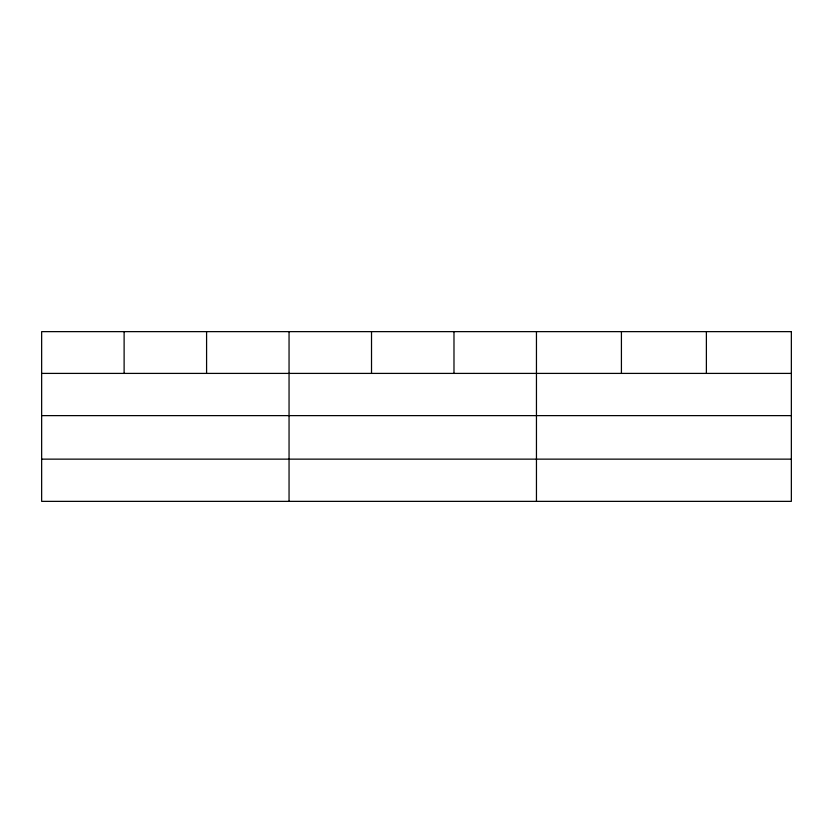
<?xml version="1.0" encoding="UTF-8"?>
<svg xmlns="http://www.w3.org/2000/svg" width="833" height="833" viewBox="0 0 833 833"><rect width="100%" height="100%" fill="white"/><g stroke="black" fill="none" stroke-linecap="round" stroke-linejoin="round"><path stroke-width="1.25" d="M41.65 373.403L791.35 373.403M41.65 415.625L791.35 415.625M41.65 459.139L791.35 459.139M706.384 331.638L706.384 373.403M621.418 331.638L621.418 373.403M536.452 331.638L536.452 501.362M453.985 331.638L453.985 373.403M371.518 331.638L371.518 373.403M289.051 331.638L289.051 501.362M206.584 331.638L206.584 373.403M124.117 331.638L124.117 373.403M791.35 331.638L41.65 331.638L41.65 501.362L791.35 501.362L791.35 331.638"/></g></svg>
